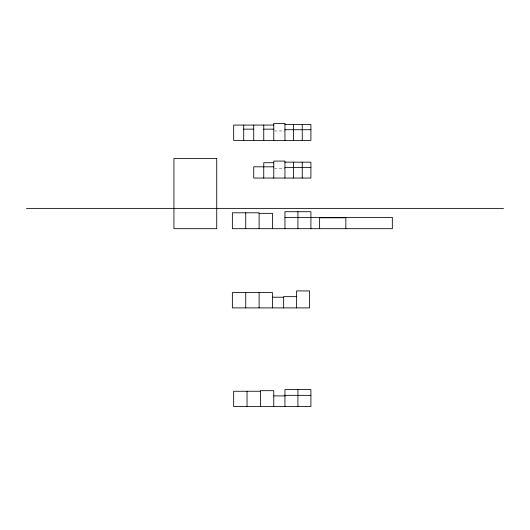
<?xml version="1.0" encoding="UTF-8"?>
<svg xmlns="http://www.w3.org/2000/svg" width="530" height="530" viewBox="0 0 530 530"><rect width="100%" height="100%" fill="white"/><g stroke="black" fill="none" stroke-linecap="round" stroke-linejoin="round"><path stroke-width="0.4" stroke-dasharray="2.65 1.99" d="M274.573 130.97L284.948 130.97M274.573 168.626L284.948 168.626"/><path stroke-width="0.79" d="M284.948 124.51L310.905 124.51L310.905 140.39L233.67 140.39L233.67 125.073L273.772 125.073M243.694 129.161L253.724 129.161M263.748 129.161L273.772 129.161M284.948 129.718L310.905 129.718M284.948 162.16L310.905 162.16L310.905 178.047L253.724 178.047L253.724 166.817L273.772 166.817M273.772 162.73L263.748 162.73L263.748 178.047M284.948 167.374L310.905 167.374M26.5 208.383L503.5 208.383M259.11 213.365L272.473 213.365L272.473 228.688M310.553 217.393L392.333 217.393L392.333 228.688L232.372 228.688L232.372 212.802L259.11 212.802L259.11 228.688M284.948 217.459L310.905 217.459M296.628 296.661L283.649 296.661L283.649 307.897M272.473 297.217L283.649 297.217M260.409 391.253L233.67 391.253L233.67 406.576L310.905 406.576L310.905 389.61L284.948 389.61L284.948 406.576M284.948 395.347L310.905 395.347M273.772 395.897L284.948 395.897M345.845 228.688L345.845 217.784L319.616 217.784L319.616 228.688M310.905 228.688L310.905 211.715L284.948 211.715L284.948 228.688M302.252 124.51L302.252 140.39M302.252 162.16L302.252 178.047M297.926 211.715L297.926 228.688M297.926 389.61L297.926 406.576M296.628 307.897L296.628 290.924L309.606 290.924L309.606 307.897L232.372 307.897L232.372 292.573L272.473 292.573L272.473 307.897M293.6 124.51L293.6 140.39M293.6 162.16L293.6 178.047M284.948 140.39L284.948 123.424L273.772 123.424L273.772 140.39M284.948 178.047L284.948 161.08L273.772 161.08L273.772 178.047M273.772 406.576L273.772 390.69L260.409 390.69L260.409 406.576M263.748 125.073L263.748 140.39M259.11 292.573L259.11 307.897M253.724 125.073L253.724 140.39M247.04 391.253L247.04 406.576M245.741 212.802L245.741 228.688M245.741 292.573L245.741 307.897M243.694 125.073L243.694 140.39M216.73 158.569L173.933 158.569L173.933 228.688L216.73 228.688L216.73 158.569"/></g></svg>
